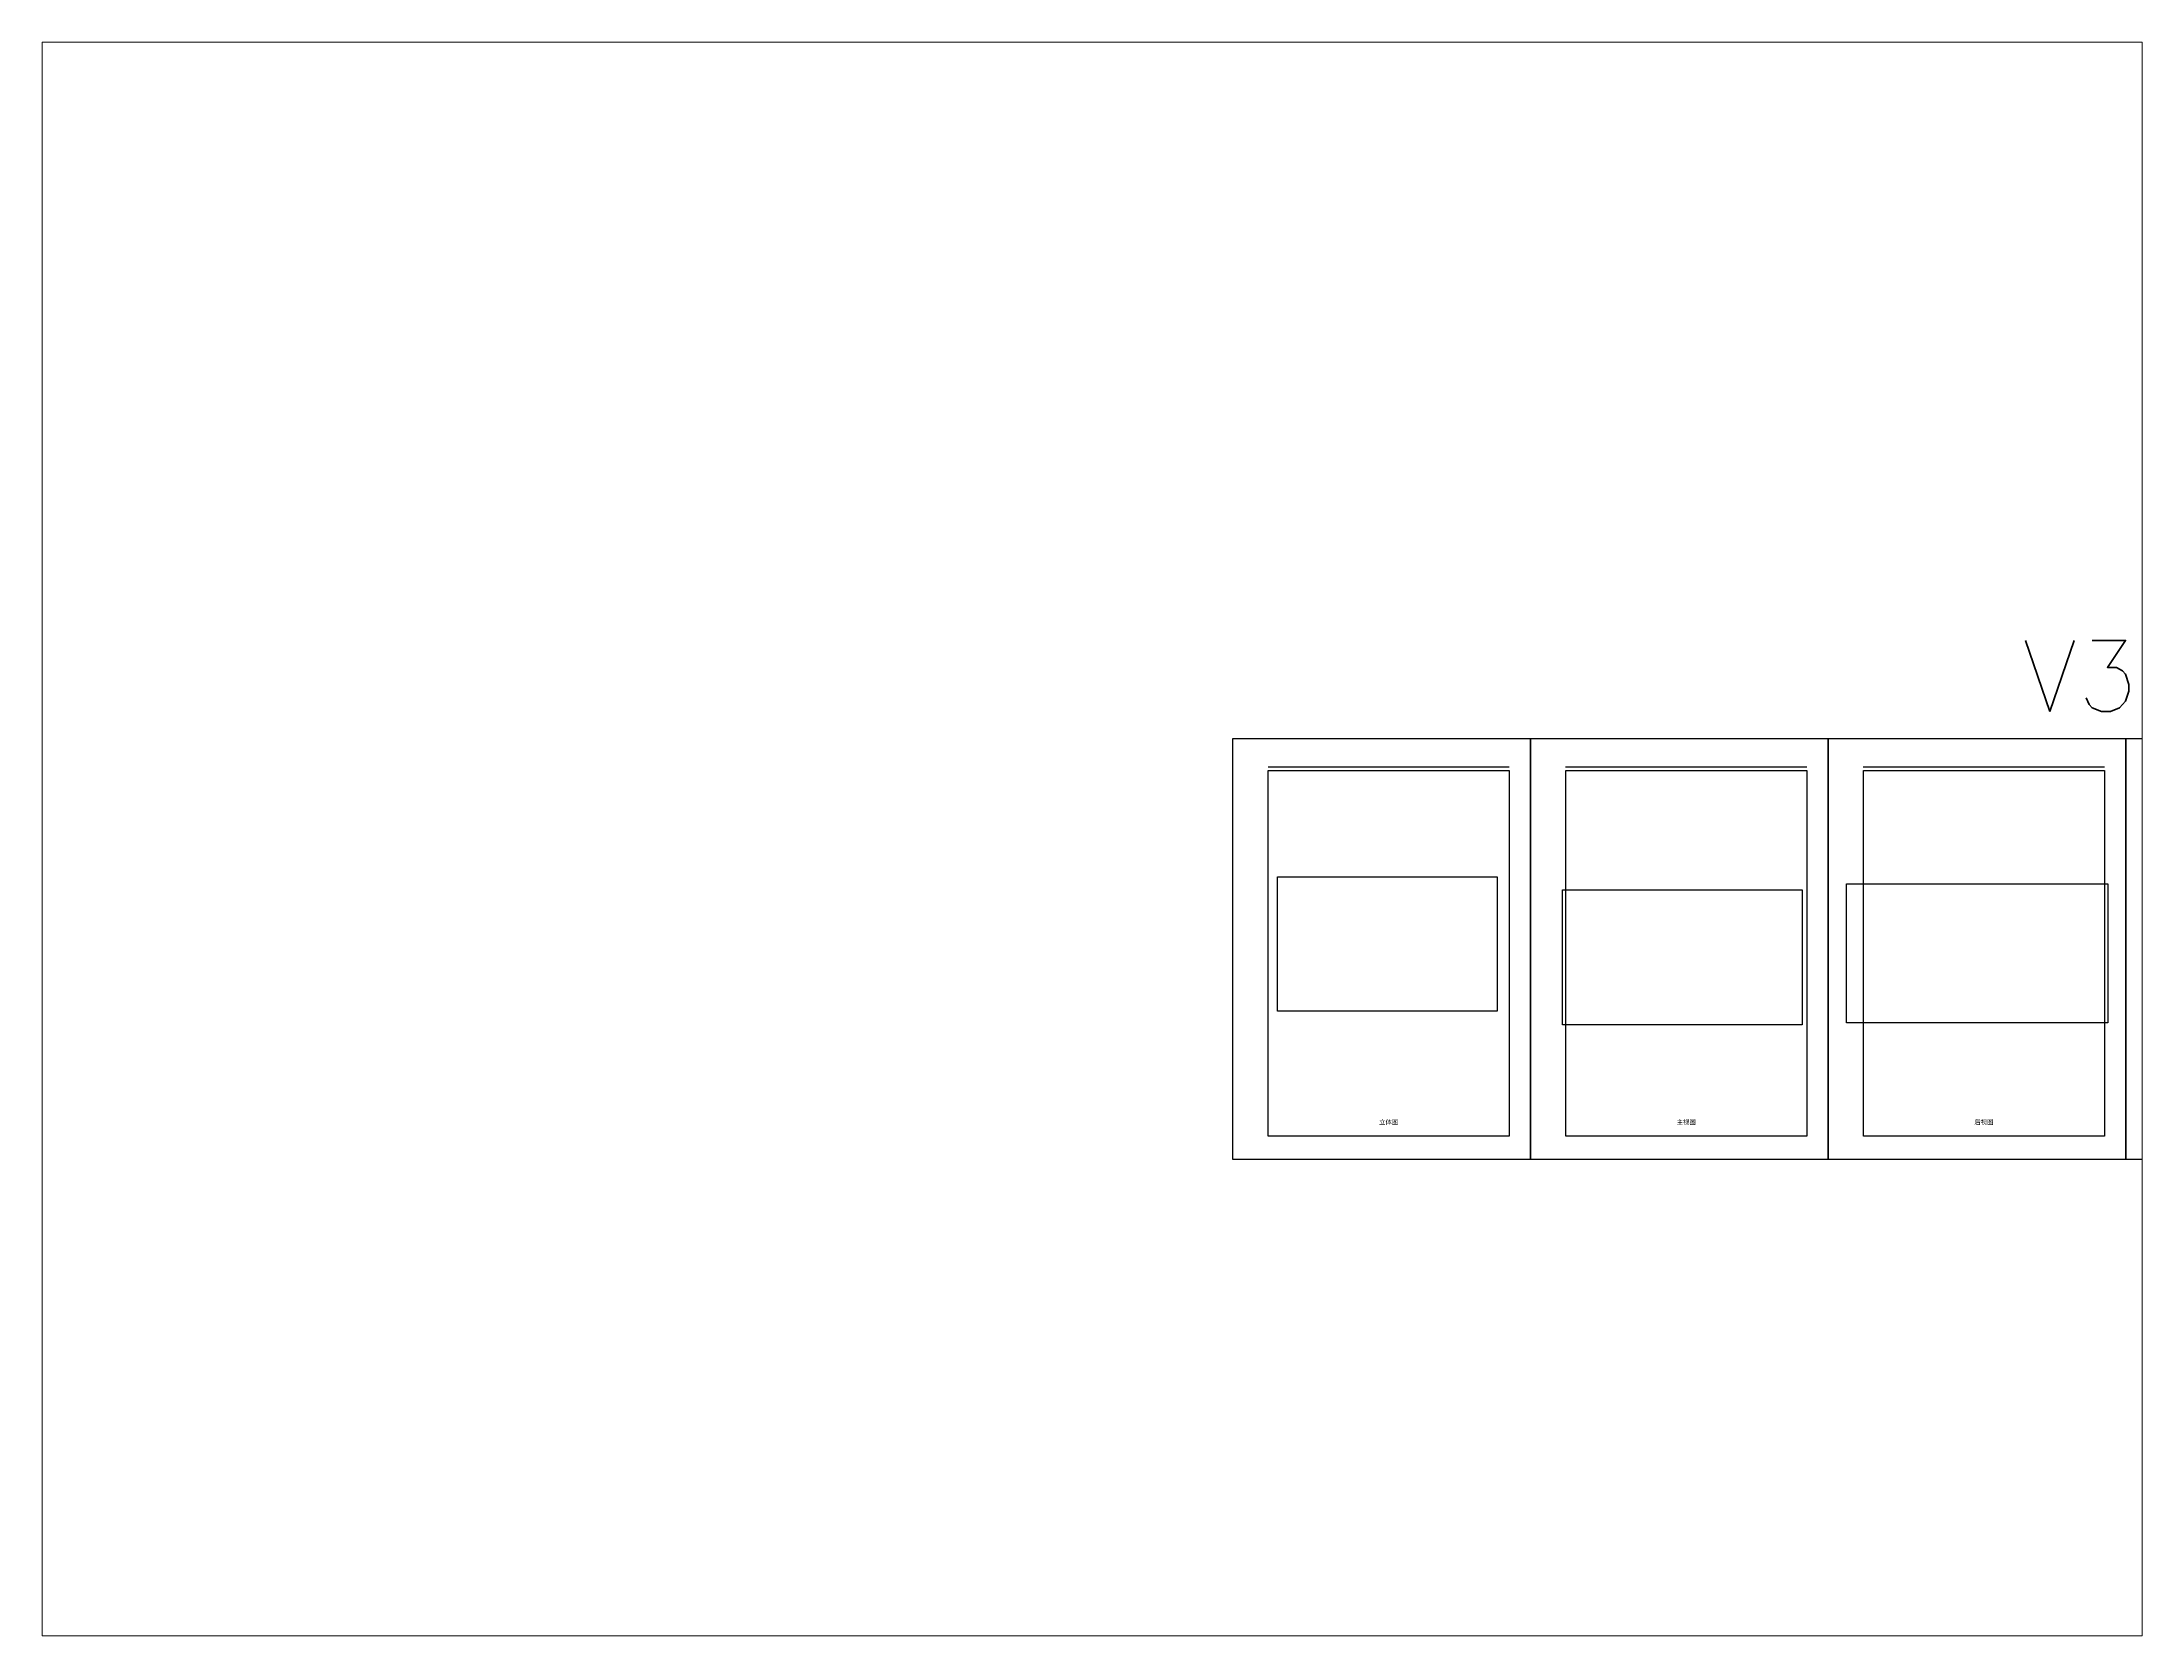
# Paper-space layout '布局1' of a CAD drawing. Header units: millimetres. Extents: x 26 to 231, y 20 to 176.
# The model-space entities are those that its viewports show. They can reach past a viewport. Long polylines and large blocks are cut down to what shows.
import ezdxf

# ---------------------------------------------------------------- set-up
doc = ezdxf.new("R2010")
doc.units = ezdxf.units.MM
doc.layers.get('0').update_dxf_attribs({"plot": 0})
doc.layers.add('A', color=7, linetype='Continuous')
doc.layers.add('图层1', color=7, linetype='Continuous')
doc.styles.get("Standard").update_dxf_attribs({"font": 'txt', "bigfont": 'gbcbig.shx'})
picture_1 = doc.add_image_def('image1.png', size_in_pixel=(961, 588))
picture_2 = doc.add_image_def('image2.png', size_in_pixel=(860, 485))
picture_3 = doc.add_image_def('image3.png', size_in_pixel=(652, 346))

msp = doc.modelspace()

# ---------------------------------------------------------------- linework, layer by layer
at = {"color": 3, "lineweight": 25}
for points in [[(2690.9, 27.4), (2900.9, 27.4), (2900.9, -269.6), (2690.9, -269.6)], [(2900.9, 27.4), (3110.9, 27.4), (3110.9, -269.6), (2900.9, -269.6)], [(3110.9, 27.4), (3320.9, 27.4), (3320.9, -269.6), (3110.9, -269.6)], [(3320.9, 27.4), (3530.9, 27.4), (3530.9, -269.6), (3320.9, -269.6)]]:
    msp.add_lwpolyline(points, close=True, dxfattribs=at)
at = {"color": 1, "lineweight": 25}
for points in [[(2885.9, -253.1), (2715.9, -253.1), (2715.9, 4.9), (2885.9, 4.9)], [(3095.9, -253.1), (2925.9, -253.1), (2925.9, 4.9), (3095.9, 4.9)], [(3305.9, -253.1), (3135.9, -253.1), (3135.9, 4.9), (3305.9, 4.9)]]:
    msp.add_lwpolyline(points, close=True, dxfattribs=at)
at = {"layer": 'A', "color": 7}
for p, q in [((2715.7, 7.4), (2885.9, 7.4)), ((2925.7, 7.4), (3095.9, 7.4)), ((3135.7, 7.4), (3305.9, 7.4))]:
    msp.add_line(p, q, dxfattribs=at)

# ---------------------------------------------------------------- texts
at = {"layer": 'A', "lineweight": 25, "char_height": 3.2, "attachment_point": 1}
for s, insert, width in [('{\\fSimSun|b0|i0|c134|p2;立体图}', (2794.1, -241.5), 16.056), ('{\\fSimSun|b0|i0|c134|p2;主视图}', (3004.1, -241.5), 25.51), ('{\\fSimSun|b0|i0|c134|p2;后视图}', (3214.1, -241.5), 13.367)]:
    msp.add_mtext(s, dxfattribs=dict(at, insert=insert, width=width))
at = {"layer": '图层1', "color": 7, "insert": (3248, 96.6), "char_height": 50, "width": 404.239, "attachment_point": 1}
msp.add_mtext('V386前保险杠', dxfattribs=at)

# ---------------------------------------------------------------- pictures from other files: only their frames are drawn
at = {"layer": '图层1', "color": 7}
image = msp.add_image(picture_1, insert=(2722.5, -164.8), size_in_units=(154.8, 94.7), dxfattribs=at)
image.dxf.flags = 7
image = msp.add_image(picture_2, insert=(2923.6, -174.5), size_in_units=(168.9, 95.3), dxfattribs=at)
image.dxf.flags = 7
image = msp.add_image(picture_3, insert=(3124, -173), size_in_units=(184.4, 97.9), dxfattribs=at)
image.dxf.flags = 7

psp = doc.layouts.new('布局1')

# ---------------------------------------------------------------- viewports
at = {"layer": '图层1', "color": 7}
psp.add_viewport(center=(128.5, 97.5), size=(205.6, 156), view_center_point=(2591.49, -43.43), view_height=1124.3405, dxfattribs=at)

doc.saveas('drawing.dxf')
